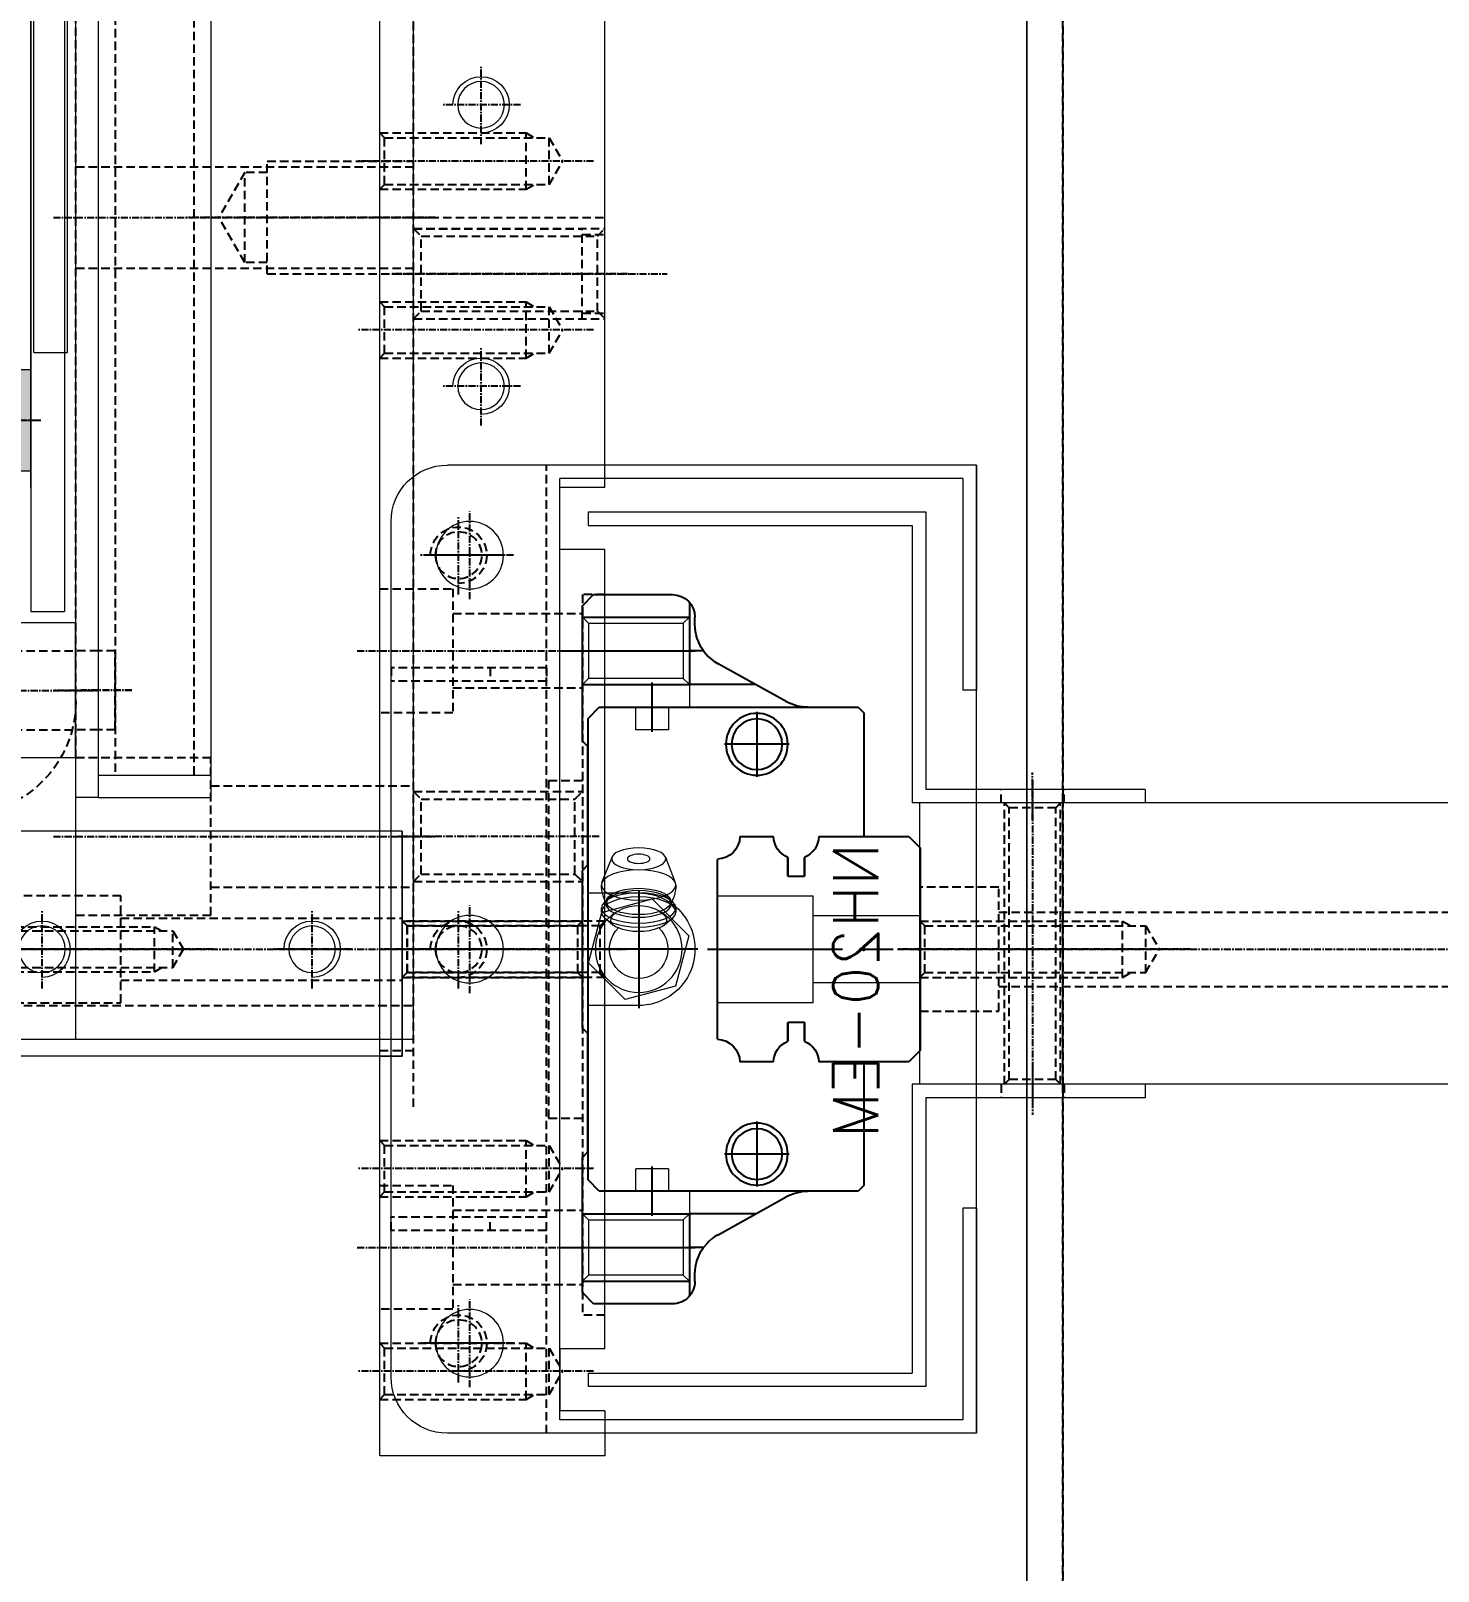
# Model space of a CAD drawing. Header units: millimetres. Extents: x -32759 to 129432, y 390 to 54305.
# Drawn here: x 21128.5 to 21253.5, y 25136.7 to 25273.5 of the extents above; entities that cross this region are included whole.
import ezdxf

# ---------------------------------------------------------------- set-up
doc = ezdxf.new("R2010")
doc.units = ezdxf.units.MM
for name, pattern in [('AM_ISO08W050', [18, 12, -1.5, 3, -1.5]), ('CENTER', [2, 1.25, -0.25, 0.25, -0.25]), ('HIDDEN', [0.375, 0.25, -0.125])]:
    doc.linetypes.add(name, pattern=pattern)
for name, color, linetype, lineweight in [('_BODY', 7, 'Continuous', 13), ('AM_4', 3, 'Continuous', 25), ('AM_5', 3, 'Continuous', 25), ('AM_7', 4, 'AM_ISO08W050', 25), ('AM_9', 253, 'Continuous', 0), ('ConnectionPoints', 7, 'Continuous', 50)]:
    doc.layers.add(name, color=color, linetype=linetype, lineweight=lineweight)
doc.layers.add('CL', color=1, linetype='CENTER')
doc.layers.add('HL', color=2, linetype='HIDDEN')
doc.styles.add('한글', font='romans.shx', dxfattribs={"height": 4, "bigfont": 'whgtxt.shx'})

# ---------------------------------------------------------------- blocks, each defined once
blk = doc.blocks.new('yiiyik')
at = {"ltscale": 0.5}
blk.add_line((202315.39, 28794.14), (205215.39, 28794.14), dxfattribs=at)
at = {"layer": 'HL', "ltscale": 3}
blk.add_line((202315.39, 28797.34), (205215.39, 28797.34), dxfattribs=at)
blk = doc.blocks.new('78544')
at = {"color": 0}
blk.add_blockref('yiiyik', (-12321.08, -5825.08), dxfattribs=at)
blk = doc.blocks.new('5WW')
at = {"ltscale": 0.5}
blk.add_line((192913.82, 18977.97), (194368.82, 18977.97), dxfattribs=at)
at = {"layer": 'HL', "ltscale": 3}
blk.add_line((192913.82, 18981.17), (194368.82, 18981.17), dxfattribs=at)
blk = doc.blocks.new('574534')
blk.add_blockref('5WW', (615, 1151.49))
blk = doc.blocks.new('T7IRTY')
at = {"layer": 'AM_4'}
for p, q in [((294078.03, 23800.7), (294077.03, 23799.71)), ((294090.04, 23800.7), (294078.03, 23800.7)), ((294088.03, 23800.2), (294087.03, 23799.2)), ((294129.03, 23800.2), (294088.03, 23800.2)), ((294090.53, 23800.21), (294090.04, 23800.7)), ((294101.03, 23800.21), (294090.53, 23800.21)), ((294101.53, 23800.7), (294101.03, 23800.21)), ((294115.54, 23800.7), (294101.53, 23800.7)), ((294116.03, 23800.21), (294115.54, 23800.7)), ((294126.53, 23800.21), (294116.03, 23800.21)), ((294127.03, 23800.7), (294126.53, 23800.21)), ((294139.04, 23800.7), (294127.03, 23800.7)), ((294130.03, 23799.2), (294129.03, 23800.2)), ((294140.03, 23799.71), (294139.04, 23800.7)), ((294077.03, 23799.71), (294077.03, 23792.7)), ((294087.03, 23799.2), (294087.03, 23776.2)), ((294130.03, 23776.2), (294130.03, 23799.2)), ((294140.03, 23792.7), (294140.03, 23799.71)), ((294077.71, 23791.2), (294085.03, 23791.2)), ((294079.68, 23790.7), (294079.03, 23790.7)), ((294082.03, 23789.94), (294082.03, 23791.2)), ((294085.03, 23785.31), (294085.03, 23791.2)), ((294132.03, 23785.31), (294132.03, 23791.2)), ((294132.03, 23791.2), (294139.36, 23791.2)), ((294135.03, 23789.94), (294135.03, 23791.2)), ((294138.03, 23790.7), (294137.39, 23790.7)), ((294086.53, 23782.61), (294083.18, 23788.65)), ((294116.52, 23788.7), (294100.55, 23788.7)), ((294133.89, 23788.65), (294130.54, 23782.61)), ((294098.53, 23786.7), (294098.53, 23783.72)), ((294118.53, 23783.72), (294118.53, 23786.7)), ((294100.38, 23782.46), (294102.03, 23782.46)), ((294102.03, 23782.45), (294100.38, 23782.45)), ((294102.03, 23782.46), (294102.03, 23780.96)), ((294115.03, 23782.46), (294116.69, 23782.46)), ((294115.03, 23780.96), (294115.03, 23782.46)), ((294116.69, 23782.45), (294115.03, 23782.45)), ((294098.53, 23779.7), (294098.53, 23771.7)), ((294102.03, 23780.96), (294100.38, 23780.96)), ((294116.69, 23780.96), (294115.03, 23780.96)), ((294118.53, 23771.7), (294118.53, 23779.7)), ((294087.03, 23776.2), (294087.53, 23775.7)), ((294087.53, 23775.7), (294098.53, 23775.7)), ((294118.53, 23775.7), (294129.53, 23775.7)), ((294129.53, 23775.7), (294130.03, 23776.2)), ((294098.53, 23771.7), (294099.53, 23770.7)), ((294117.53, 23770.7), (294118.53, 23771.7)), ((294099.53, 23770.7), (294117.53, 23770.7))]:
    blk.add_line(p, q, dxfattribs=at)
for points in [[(294082.03, 23789.94), (294082.29, 23789.74), (294082.52, 23789.52), (294082.75, 23789.28), (294082.95, 23789.02), (294083.18, 23788.65)], [(294133.89, 23788.65), (294134.06, 23788.92), (294134.24, 23789.18), (294134.46, 23789.43), (294134.7, 23789.66), (294135.03, 23789.94)]]:
    blk.add_lwpolyline(points, dxfattribs=at)
for centre, radius in [((294090.33, 23785.2), 2.75), ((294126.73, 23785.2), 2.75), ((294090.33, 23785.2), 2.25), ((294126.73, 23785.2), 2.25)]:
    blk.add_circle(centre, radius, dxfattribs=at)
for centre, radius, start, end in [((294079.03, 23792.7), 2, 180, 270), ((294138.03, 23792.7), 2, 270, 0), ((294079.68, 23786.7), 4, 53.9938, 90), ((294137.39, 23786.7), 4, 90, 126.0063), ((294098.46, 23788.78), 2.08, 271.9595, 357.9866), ((294118.61, 23788.78), 2.08, 182.0134, 268.0405), ((294083.03, 23780.67), 4, 0, 29.0571), ((294098.46, 23781.64), 2.08, 23.1458, 88.0405), ((294098.46, 23781.64), 2.08, 23.1458, 88.0405), ((294118.61, 23781.64), 2.08, 91.9595, 156.8542), ((294118.61, 23781.64), 2.08, 91.9595, 156.8534), ((294134.03, 23780.67), 4, 150.9429, 180), ((294098.46, 23781.78), 2.08, 271.9595, 336.8542), ((294118.61, 23781.78), 2.08, 203.1458, 268.0405)]:
    blk.add_arc(centre, radius, start, end, dxfattribs=at)
at = {"layer": 'AM_5'}
for p, q in [((294079.03, 23800.7), (294079.03, 23791.2)), ((294085.03, 23800.7), (294085.03, 23791.2)), ((294132.03, 23800.7), (294132.03, 23791.2)), ((294138.03, 23800.7), (294138.03, 23791.2))]:
    blk.add_line(p, q, dxfattribs=at)
at = {"layer": 'AM_7'}
for p, q in [((294082.03, 23802.23), (294082.03, 23790.68)), ((294135.03, 23802.23), (294135.03, 23790.68)), ((294108.53, 23790.45), (294108.53, 23800.95)), ((294103.28, 23795.7), (294113.78, 23795.7)), ((294089.23, 23794.5), (294084.83, 23794.5)), ((294132.23, 23794.5), (294127.83, 23794.5)), ((294108.53, 23789.6), (294108.53, 23769.8)), ((294090.33, 23782.32), (294090.33, 23788.09)), ((294126.73, 23782.32), (294126.73, 23788.09)), ((294087.45, 23785.2), (294093.22, 23785.2)), ((294123.85, 23785.2), (294129.62, 23785.2))]:
    blk.add_line(p, q, dxfattribs=at)
at = {"layer": 'AM_9'}
for p, q in [((294079.03, 23800.7), (294079.58, 23800.16)), ((294079.58, 23800.16), (294079.58, 23791.75)), ((294079.58, 23800.16), (294084.49, 23800.16)), ((294084.49, 23800.16), (294085.03, 23800.7)), ((294084.49, 23791.75), (294084.49, 23800.16)), ((294103.53, 23800.2), (294103.53, 23795.7)), ((294109.73, 23800.17), (294105.27, 23798.97)), ((294113, 23796.9), (294109.73, 23800.17)), ((294113.53, 23795.7), (294113.53, 23800.2)), ((294132.03, 23800.7), (294132.58, 23800.16)), ((294132.58, 23800.16), (294132.58, 23791.75)), ((294132.58, 23800.16), (294137.49, 23800.16)), ((294137.49, 23800.16), (294138.03, 23800.7)), ((294137.49, 23791.75), (294137.49, 23800.16)), ((294102.6, 23798.96), (294100.34, 23798.07)), ((294105.27, 23798.97), (294104.07, 23794.51)), ((294105.23, 23799), (294104.87, 23799)), ((294104.27, 23798.66), (294103.99, 23798.31)), ((294104, 23798.33), (294104.02, 23798.35)), ((294106.41, 23797.96), (294105.83, 23798.66)), ((294111.8, 23792.44), (294113, 23796.9)), ((294089.03, 23795.95), (294087.03, 23795.95)), ((294089.03, 23793.05), (294089.03, 23795.95)), ((294128.03, 23793.05), (294128.03, 23795.95)), ((294130.03, 23795.95), (294128.03, 23795.95)), ((294100.34, 23793.33), (294102.6, 23792.45)), ((294104.07, 23794.51), (294107.34, 23791.24)), ((294105.83, 23792.75), (294106.41, 23793.45)), ((294087.03, 23793.05), (294089.03, 23793.05)), ((294103.99, 23793.1), (294104.27, 23792.75)), ((294104.87, 23792.4), (294105.23, 23792.4)), ((294107.34, 23791.24), (294111.8, 23792.44)), ((294128.03, 23793.05), (294130.03, 23793.05)), ((294079.58, 23791.75), (294079.03, 23791.2)), ((294079.58, 23791.75), (294084.49, 23791.75)), ((294085.03, 23791.2), (294084.49, 23791.75)), ((294085.03, 23791.2), (294087.03, 23791.2)), ((294130.03, 23791.2), (294132.03, 23791.2)), ((294132.58, 23791.75), (294132.03, 23791.2)), ((294132.58, 23791.75), (294137.49, 23791.75)), ((294138.03, 23791.2), (294137.49, 23791.75)), ((294103.78, 23788.7), (294103.78, 23780.2)), ((294113.28, 23780.2), (294113.28, 23788.7)), ((294098.53, 23783.72), (294098.53, 23783.72)), ((294118.53, 23783.72), (294118.53, 23783.72)), ((294100.38, 23780.95), (294102.03, 23780.95)), ((294102.03, 23780.95), (294102.03, 23780.96)), ((294113.28, 23780.2), (294103.78, 23780.2)), ((294105.53, 23780.2), (294105.53, 23770.7)), ((294111.53, 23770.7), (294111.53, 23780.2)), ((294115.03, 23780.96), (294115.03, 23780.95)), ((294115.03, 23780.95), (294116.69, 23780.95))]:
    blk.add_line(p, q, dxfattribs=at)
for points in [[(294104.18, 23798.49), (294104.23, 23798.52), (294104.3, 23798.54), (294104.37, 23798.56), (294104.45, 23798.55), (294104.52, 23798.52), (294104.58, 23798.49)], [(294105.25, 23797.7), (294105.25, 23797.69), (294105.14, 23797.52)], [(294106.4, 23797.96), (294106.38, 23797.99), (294106.21, 23798.12), (294106.01, 23798.18), (294105.8, 23798.15), (294105.58, 23798.04), (294105.47, 23797.95), (294105.36, 23797.83), (294105.25, 23797.7)], [(294106.64, 23797.48), (294106.53, 23797.77), (294106.4, 23797.96)], [(294106.64, 23793.92), (294106.78, 23794.33), (294106.89, 23794.78), (294106.95, 23795.25), (294106.97, 23795.75), (294106.95, 23796.22), (294106.87, 23796.7), (294106.77, 23797.1), (294106.64, 23797.48)], [(294105.14, 23793.89), (294105.29, 23793.66), (294105.45, 23793.48), (294105.65, 23793.33), (294105.84, 23793.24), (294106.04, 23793.23), (294106.22, 23793.29), (294106.39, 23793.43), (294106.4, 23793.45)], [(294106.4, 23793.45), (294106.53, 23793.65), (294106.64, 23793.92)], [(294104.09, 23792.98), (294104.09, 23792.99), (294104.01, 23793.07), (294104, 23793.08)], [(294104.58, 23792.91), (294104.53, 23792.89), (294104.46, 23792.86), (294104.39, 23792.85), (294104.31, 23792.86), (294104.24, 23792.89), (294104.22, 23792.9)]]:
    blk.add_lwpolyline(points, dxfattribs=at)
blk.add_circle((294108.53, 23795.7), 3.85, dxfattribs=at)
for centre, radius, start, end in [((294102.82, 23795.7), 3.3, 57.5686, 90), ((294108.53, 23795.7), 2.6, 223.2105, 136.7895), ((294108.53, 23795.7), 5, 180, 0), ((294102.82, 23795.7), 3.3, 270, 302.4314), ((294098.46, 23788.77), 2.08, 271.9595, 358.108), ((294118.61, 23788.77), 2.08, 181.892, 268.0405), ((294098.46, 23781.77), 2.08, 271.9595, 336.8542), ((294118.61, 23781.77), 2.08, 203.1458, 268.0405)]:
    blk.add_arc(centre, radius, start, end, dxfattribs=at)
for centre, major_axis in [((294102.82, 23795.7), (0, -3.3)), ((294104.87, 23795.7), (0, -3.3)), ((294105.23, 23795.7), (0, -3.3)), ((294100.5, 23795.7), (0, -2.4)), ((294104.51, 23795.7), (0, -2.91)), ((294100.5, 23795.7), (0, 1))]:
    blk.add_ellipse(centre, major_axis=major_axis, ratio=0.406737, dxfattribs=at)
blk.add_ellipse((294104.29, 23795.7), major_axis=(0, -2.88), ratio=0.406737, start_param=6.513207, end_param=12.682655, dxfattribs=at)
at = {"layer": 'ConnectionPoints'}
for p in [(294108.53, 23775.7, -20), (294108.53, 23775.7, -20), (294108.53, 23775.7, -20), (294108.53, 23770.7)]:
    blk.add_point(p, dxfattribs=at)
at = {"ltscale": 0.5, "style": '한글'}
blk.add_text('NH20-EM', height=4, dxfattribs=at).set_placement((294099.1, 23774.41))
blk = doc.blocks.new('uyer')
at = {"layer": 'CL', "ltscale": 0.5}
blk.add_line((289760.37, 32188.48), (289734.37, 32188.48), dxfattribs=at)
at = {"layer": 'HL', "ltscale": 3}
for p, q in [((289736.37, 32190.98), (289736.8, 32190.55)), ((289736.37, 32190.98), (289754.37, 32190.98)), ((289736.8, 32190.55), (289736.8, 32186.41)), ((289736.8, 32190.55), (289756.43, 32190.55)), ((289754.37, 32190.98), (289754.37, 32185.98)), ((289754.37, 32190.98), (289755.12, 32190.55)), ((289756.43, 32190.55), (289756.43, 32186.41)), ((289756.43, 32190.55), (289757.63, 32188.48)), ((289756.43, 32186.41), (289757.63, 32188.48)), ((289736.37, 32185.98), (289736.8, 32186.41)), ((289736.37, 32185.98), (289754.37, 32185.98)), ((289736.8, 32186.41), (289756.43, 32186.41)), ((289754.37, 32185.98), (289755.12, 32186.41))]:
    blk.add_line(p, q, dxfattribs=at)
blk = doc.blocks.new('ytuhf')
at = {"layer": 'CL', "ltscale": 0.5}
blk.add_line((295981.33, 33694.89), (295952.33, 33694.89), dxfattribs=at)
at = {"layer": 'HL', "ltscale": 3}
for p, q in [((295954.33, 33697.39), (295954.76, 33696.96)), ((295954.33, 33697.39), (295979.33, 33697.39)), ((295954.76, 33696.96), (295954.76, 33692.82)), ((295954.76, 33696.96), (295978.9, 33696.96)), ((295978.9, 33696.96), (295979.33, 33697.39)), ((295978.9, 33696.96), (295978.9, 33692.82)), ((295954.33, 33692.39), (295954.76, 33692.82)), ((295954.33, 33692.39), (295979.33, 33692.39)), ((295954.76, 33692.82), (295978.9, 33692.82)), ((295978.9, 33692.82), (295979.33, 33692.39))]:
    blk.add_line(p, q, dxfattribs=at)
blk = doc.blocks.new('YTUWEW')
at = {"layer": 'CL', "ltscale": 0.5}
blk.add_line((296671.57, 33543.23), (296727.57, 33543.23), dxfattribs=at)
at = {"layer": 'HL', "ltscale": 3}
for p, q in [((296673.57, 33548.73), (296680.57, 33548.73)), ((296680.57, 33548.73), (296680.57, 33537.73)), ((296680.57, 33546.53), (296725.57, 33546.53)), ((296680.57, 33539.93), (296725.57, 33539.93)), ((296680.57, 33537.73), (296673.57, 33537.73))]:
    blk.add_line(p, q, dxfattribs=at)
blk = doc.blocks.new('Y8IE5RT')
at = {"ltscale": 0.5}
for p, q in [((296393.08, 33588.37), (296418.08, 33588.37)), ((296393.08, 33588.37), (296393.08, 33536.37)), ((296418.08, 33588.37), (296418.08, 33536.37)), ((296393.08, 33536.37), (296418.08, 33536.37))]:
    blk.add_line(p, q, dxfattribs=at)
at = {"rotation": 90}
for name, p in [('YTUWEW', (329948.31, -263137.2)), ('uyer', (328593.56, -256200))]:
    blk.add_blockref(name, p, dxfattribs=at)
blk.add_blockref('ytuhf', (438.75, -148.52))
blk = doc.blocks.new('tueryryt')
at = {"layer": 'CL', "ltscale": 0.5}
blk.add_line((288979.02, 33783.6), (288953.82, 33783.6), dxfattribs=at)
at = {"layer": 'HL', "ltscale": 3}
for p, q in [((288955.82, 33785.6), (288956.2, 33785.22)), ((288955.82, 33785.6), (288973.82, 33785.6)), ((288956.2, 33785.22), (288956.2, 33781.97)), ((288956.2, 33785.22), (288975.44, 33785.22)), ((288973.82, 33785.6), (288973.82, 33781.6)), ((288973.82, 33785.6), (288974.48, 33785.22)), ((288975.44, 33785.22), (288975.44, 33781.97)), ((288975.44, 33785.22), (288976.38, 33783.6)), ((288975.44, 33781.97), (288976.38, 33783.6)), ((288955.82, 33781.6), (288956.2, 33781.97)), ((288955.82, 33781.6), (288973.82, 33781.6)), ((288956.2, 33781.97), (288975.44, 33781.97)), ((288973.82, 33781.6), (288974.48, 33781.97))]:
    blk.add_line(p, q, dxfattribs=at)
blk = doc.blocks.new('tyuy')
at = {"layer": 'CL', "ltscale": 0.5}
blk.add_line((289793.94, 32388.98), (289793.94, 32432.98), dxfattribs=at)
at = {"layer": 'HL', "ltscale": 3}
for p, q in [((289791.19, 32405.98), (289791.19, 32430.98)), ((289796.69, 32405.98), (289796.69, 32430.98)), ((289789.19, 32390.98), (289789.19, 32405.98)), ((289789.19, 32405.98), (289798.69, 32405.98)), ((289798.69, 32405.98), (289798.69, 32390.98))]:
    blk.add_line(p, q, dxfattribs=at)
blk = doc.blocks.new('ytrg')
at = {"ltscale": 0.5}
blk.add_circle((286104.04, 34820.84), 2.07, dxfattribs=at)
at = {"color": 1, "ltscale": 0.5}
blk.add_arc((286104.04, 34820.84), 2.5, 270, 180, dxfattribs=at)
at = {"layer": 'CL', "ltscale": 0.5}
for p, q in [((286104.04, 34824.34), (286104.04, 34817.34)), ((286100.54, 34820.84), (286107.54, 34820.84))]:
    blk.add_line(p, q, dxfattribs=at)
blk = doc.blocks.new('87ryth')
at = {"ltscale": 0.5}
for p, q in [((285509.4, 33467.92), (285489.4, 33467.92)), ((285489.4, 33467.92), (285489.4, 33427.92)), ((285509.4, 33467.92), (285509.4, 33427.92)), ((285509.4, 33427.92), (285489.4, 33427.92))]:
    blk.add_line(p, q, dxfattribs=at)
for name, p in [('tyuy', (-4295.04, 1036.94)), ('ytrg', (-605.14, -1360.92)), ('ytrg', (-605.14, -1384.92))]:
    blk.add_blockref(name, p)
at = {"rotation": 90}
blk.add_blockref('tueryryt', (319282.49, -255527.9), dxfattribs=at)
blk = doc.blocks.new('trrfyj')
at = {"layer": 'CL', "ltscale": 0.5}
blk.add_line((295861.45, 33668.1), (295865.65, 33668.1), dxfattribs=at)
at = {"layer": 'HL', "ltscale": 3}
for p, q in [((295862.95, 33670.9), (295864.15, 33670.9)), ((295862.95, 33665.3), (295864.15, 33665.3))]:
    blk.add_line(p, q, dxfattribs=at)
blk = doc.blocks.new('9u8hi')
at = {"color": 6, "ltscale": 0.5}
for p, q in [((306751.09, 33585.09), (306752.29, 33585.09)), ((306751.09, 33585.09), (306751.09, 33565.59)), ((306752.29, 33585.09), (306752.29, 33564.39)), ((306726.44, 33535.59), (306726.44, 33565.59)), ((306726.44, 33565.59), (306751.09, 33565.59)), ((306727.64, 33535.59), (306727.64, 33564.39)), ((306727.64, 33564.39), (306752.29, 33564.39)), ((306726.44, 33535.59), (306727.64, 33535.59))]:
    blk.add_line(p, q, dxfattribs=at)
at = {"xscale": -1}
blk.add_blockref('trrfyj', (602615.24, -93.01), dxfattribs=at)
blk = doc.blocks.new('hui')
at = {"color": 6, "ltscale": 0.5}
for p, q in [((306974.36, 33585.09), (306975.56, 33585.09)), ((306974.36, 33585.09), (306974.36, 33564.39)), ((306975.56, 33585.09), (306975.56, 33565.59)), ((306975.56, 33565.59), (307001.21, 33565.59)), ((307001.21, 33565.59), (307001.21, 33535.59)), ((306974.36, 33564.39), (307000.01, 33564.39)), ((307000.01, 33535.59), (307000.01, 33564.39)), ((307000.01, 33535.59), (307001.21, 33535.59))]:
    blk.add_line(p, q, dxfattribs=at)
blk.add_blockref('trrfyj', (11111.41, -93.01))
blk = doc.blocks.new('r6rty')
at = {"color": 6, "ltscale": 0.5}
blk.add_circle((305290.79, 33506.19), 3, dxfattribs=at)
at = {"layer": 'CL', "ltscale": 0.5}
for p, q in [((305290.79, 33510.09), (305290.79, 33502.3)), ((305286.89, 33506.19), (305294.68, 33506.19))]:
    blk.add_line(p, q, dxfattribs=at)
blk = doc.blocks.new('tyuru')
at = {"color": 6, "ltscale": 0.5}
for p, q in [((305313.85, 33570.59), (305313.85, 33523.59)), ((305333.85, 33570.59), (305313.85, 33570.59)), ((305313.85, 33570.59), (305399.85, 33570.59)), ((305333.85, 33570.59), (305333.85, 33569.39)), ((305379.85, 33570.59), (305379.85, 33569.39)), ((305399.85, 33570.59), (305379.85, 33570.59)), ((305399.85, 33570.59), (305399.85, 33523.59)), ((305315.05, 33569.39), (305315.05, 33533.59)), ((305333.85, 33569.39), (305315.05, 33569.39)), ((305398.65, 33569.39), (305379.85, 33569.39)), ((305398.65, 33569.39), (305398.65, 33533.59)), ((305315.05, 33533.59), (305398.65, 33533.59)), ((305318.85, 33518.59), (305394.85, 33518.59))]:
    blk.add_line(p, q, dxfattribs=at)
for centre, start, end in [((305318.85, 33523.59), 180, 270), ((305394.85, 33523.59), 270, 0)]:
    blk.add_arc(centre, 5, start, end, dxfattribs=at)
at = {"layer": 'HL', "ltscale": 3}
blk.add_line((305313.85, 33532.39), (305399.85, 33532.39), dxfattribs=at)
at = {"color": 6}
for p in [(31.06, 19.39), (66.06, 19.39), (101.06, 19.39)]:
    blk.add_blockref('r6rty', p, dxfattribs=at)
blk = doc.blocks.new('r6ry')
at = {"layer": 'HL', "ltscale": 3}
for p, q in [((305543.07, 33457.49), (305544.27, 33457.49)), ((305543.07, 33457.49), (305543.07, 33443.69)), ((305544.27, 33457.49), (305544.27, 33443.69)), ((305543.07, 33452.49), (305544.27, 33452.49)), ((305543.07, 33443.69), (305544.27, 33443.69))]:
    blk.add_line(p, q, dxfattribs=at)
blk = doc.blocks.new('rtsr')
at = {"color": 6}
for name, p in [('tyuru', (0, 401.86)), ('r6ry', (-211.22, 476.76))]:
    blk.add_blockref(name, p, dxfattribs=at)
at = {"color": 6, "xscale": -1}
blk.add_blockref('r6ry', (610924.92, 476.76), dxfattribs=at)
blk = doc.blocks.new('ryr')
at = {"layer": 'CL', "ltscale": 0.5}
blk.add_line((305289.43, 32616.68), (305313.89, 32616.68), dxfattribs=at)
at = {"layer": 'HL', "ltscale": 3}
for p, q in [((305291.34, 32620.68), (305306.34, 32620.68)), ((305306.34, 32620.68), (305306.34, 32612.68)), ((305306.34, 32620.18), (305308.34, 32620.18)), ((305291.34, 32612.68), (305306.34, 32612.68)), ((305306.34, 32613.18), (305308.34, 32613.18))]:
    blk.add_line(p, q, dxfattribs=at)
blk = doc.blocks.new('uoe4t')
at = {"layer": 'CL', "ltscale": 0.5}
blk.add_line((294885.29, 32336.56), (294864.29, 32336.56), dxfattribs=at)
at = {"layer": 'HL', "ltscale": 3}
for p, q in [((294866.29, 32339.06), (294866.73, 32338.63)), ((294866.29, 32339.06), (294879.29, 32339.06)), ((294879.29, 32339.06), (294879.29, 32334.06)), ((294879.29, 32339.06), (294880.04, 32338.63)), ((294866.73, 32338.63), (294866.73, 32334.5)), ((294866.73, 32338.63), (294881.36, 32338.63)), ((294881.36, 32338.63), (294881.36, 32334.5)), ((294881.36, 32338.63), (294882.55, 32336.56)), ((294881.36, 32334.5), (294882.55, 32336.56)), ((294866.29, 32334.06), (294866.73, 32334.5)), ((294866.29, 32334.06), (294879.29, 32334.06)), ((294866.73, 32334.5), (294881.36, 32334.5)), ((294879.29, 32334.06), (294880.04, 32334.5))]:
    blk.add_line(p, q, dxfattribs=at)
blk = doc.blocks.new('567565r')
at = {"layer": 'CL', "ltscale": 0.5}
for p, q in [((221524.27, 20005.89), (221524.27, 19998.89)), ((221520.77, 20002.39), (221527.77, 20002.39))]:
    blk.add_line(p, q, dxfattribs=at)
at = {"layer": 'HL', "ltscale": 3}
blk.add_circle((221524.27, 20002.39), 2.07, dxfattribs=at)
blk.add_arc((221524.27, 20002.39), 2.5, 270, 180, dxfattribs=at)
blk = doc.blocks.new('tyuweq')
at = {"ltscale": 0.5}
blk.add_circle((304059.02, 35217.71), 2.07, dxfattribs=at)
at = {"color": 1, "ltscale": 0.5}
blk.add_arc((304059.02, 35217.71), 2.5, 270, 180, dxfattribs=at)
at = {"layer": 'CL', "ltscale": 0.5}
for p, q in [((304059.02, 35221.21), (304059.02, 35214.21)), ((304055.52, 35217.71), (304062.52, 35217.71))]:
    blk.add_line(p, q, dxfattribs=at)
blk = doc.blocks.new('r5yrty')
at = {"layer": 'CL', "ltscale": 0.5}
blk.add_line((305148.86, 32015.19), (305126.86, 32015.19), dxfattribs=at)
at = {"layer": 'HL', "ltscale": 3}
for p, q in [((305128.86, 32017.69), (305129.29, 32017.26)), ((305128.86, 32017.69), (305146.86, 32017.69)), ((305129.29, 32017.26), (305129.29, 32013.12)), ((305129.29, 32017.26), (305146.43, 32017.26)), ((305146.43, 32017.26), (305146.86, 32017.69)), ((305146.43, 32017.26), (305146.43, 32013.12)), ((305128.86, 32012.69), (305129.29, 32013.12)), ((305128.86, 32012.69), (305146.86, 32012.69)), ((305129.29, 32013.12), (305146.43, 32013.12)), ((305146.43, 32013.12), (305146.86, 32012.69))]:
    blk.add_line(p, q, dxfattribs=at)
blk = doc.blocks.new('678ryr')
at = {"layer": 'CL', "ltscale": 0.5}
blk.add_line((221745.57, 19805.85), (221725.57, 19805.85), dxfattribs=at)
at = {"layer": 'HL', "ltscale": 3}
for p, q in [((221727.57, 19808.35), (221728, 19807.92)), ((221727.57, 19808.35), (221743.57, 19808.35)), ((221728, 19807.92), (221728, 19803.78)), ((221728, 19807.92), (221743.14, 19807.92)), ((221743.14, 19807.92), (221743.57, 19808.35)), ((221743.14, 19807.92), (221743.14, 19803.78)), ((221727.57, 19803.35), (221728, 19803.78)), ((221727.57, 19803.35), (221743.57, 19803.35)), ((221728, 19803.78), (221743.14, 19803.78)), ((221743.14, 19803.78), (221743.57, 19803.35))]:
    blk.add_line(p, q, dxfattribs=at)
blk = doc.blocks.new('y8iertee')
at = {"layer": 'CL', "ltscale": 0.5}
blk.add_line((221116.94, 20073.1), (221138.94, 20073.1), dxfattribs=at)
at = {"layer": 'HL', "ltscale": 3}
for p, q in [((221118.94, 20078.6), (221125.44, 20078.6)), ((221125.44, 20078.6), (221125.44, 20067.6)), ((221125.44, 20076.4), (221136.94, 20076.4)), ((221125.44, 20069.8), (221136.94, 20069.8)), ((221125.44, 20067.6), (221118.94, 20067.6))]:
    blk.add_line(p, q, dxfattribs=at)
blk = doc.blocks.new('YTRYEEYRT')
at = {"layer": 'CL', "ltscale": 0.5}
blk.add_line((295076.65, 32535.05), (295058.65, 32535.05), dxfattribs=at)
at = {"layer": 'HL', "ltscale": 3}
for p, q in [((295060.15, 32539.05), (295060.82, 32538.37)), ((295060.15, 32539.05), (295075.18, 32539.05)), ((295074.47, 32538.37), (295075.15, 32539.05)), ((295060.82, 32538.37), (295060.82, 32531.72)), ((295060.82, 32538.37), (295074.47, 32538.37)), ((295074.47, 32538.37), (295074.47, 32531.72)), ((295060.15, 32531.05), (295060.82, 32531.72)), ((295060.15, 32531.05), (295075.15, 32531.05)), ((295060.82, 32531.72), (295074.47, 32531.72)), ((295074.47, 32531.72), (295075.15, 32531.05))]:
    blk.add_line(p, q, dxfattribs=at)
blk = doc.blocks.new('54t43')
at = {"layer": 'CL', "ltscale": 0.5}
blk.add_line((295492.24, 32846.58), (295471.24, 32846.58), dxfattribs=at)
at = {"layer": 'HL', "ltscale": 3}
for p, q in [((295473.24, 32850.58), (295473.92, 32849.91)), ((295473.24, 32850.58), (295490.24, 32850.58)), ((295489.57, 32849.91), (295490.24, 32850.58)), ((295473.92, 32849.91), (295473.92, 32843.26)), ((295473.92, 32849.91), (295489.57, 32849.91)), ((295489.57, 32849.91), (295489.57, 32843.26)), ((295473.24, 32842.58), (295473.92, 32843.26)), ((295473.24, 32842.58), (295490.24, 32842.58)), ((295473.92, 32843.26), (295489.57, 32843.26)), ((295489.57, 32843.26), (295490.24, 32842.58))]:
    blk.add_line(p, q, dxfattribs=at)
blk = doc.blocks.new('78rytet')
at = {"ltscale": 0.5}
for p, q in [((228009.61, 17358.45), (228005.61, 17358.45)), ((228005.61, 17358.45), (228005.61, 17338.45)), ((228009.61, 17358.45), (228009.61, 17354.45)), ((228015.11, 17358.45), (228015.11, 17354.45)), ((228015.11, 17358.45), (228086.11, 17358.45)), ((228086.11, 17358.45), (228086.11, 17354.45)), ((228091.61, 17358.45), (228091.61, 17354.45)), ((228091.61, 17358.45), (228279.61, 17358.45)), ((228015.11, 17354.45), (228009.61, 17354.45)), ((228086.11, 17354.45), (228091.61, 17354.45)), ((228041.11, 17338.45), (228041.11, 17340.45)), ((228041.11, 17340.45), (228061.11, 17340.45)), ((228061.11, 17340.45), (228061.11, 17338.45)), ((228005.61, 17338.45), (228365.61, 17338.45))]:
    blk.add_line(p, q, dxfattribs=at)
at = {"layer": 'HL', "ltscale": 3}
for p, q in [((228018.11, 17358.45), (228018.11, 17356.45)), ((228082.11, 17358.45), (228082.11, 17356.45)), ((228115.61, 17338.45), (228115.61, 17358.45)), ((228082.11, 17356.45), (228018.11, 17356.45)), ((228035.61, 17353.45), (228035.61, 17356.45)), ((228065.61, 17353.45), (228065.61, 17356.45)), ((228065.61, 17353.45), (228035.61, 17353.45)), ((228036.61, 17341.45), (228334.61, 17341.45)), ((228041.61, 17338.45), (228041.61, 17341.45))]:
    blk.add_line(p, q, dxfattribs=at)
at = {"rotation": 90}
for name, p in [('ryr', (260727.29, -287949.9)), ('54t43', (260957.2, -278131.79)), ('YTRYEEYRT', (260595.66, -277718.7)), ('uoe4t', (260349.68, -277527.85)), ('uoe4t', (260367.68, -277527.85)), ('uoe4t', (260442.18, -277527.85)), ('uoe4t', (260457.18, -277527.85))]:
    blk.add_blockref(name, p, dxfattribs=at)
at = {"xscale": -1}
for name, p, rotation in [('r5yrty', (260065.8, 322487.31), 90), ('y8iertee', (207951.02, -203780.49), 270), ('678ryr', (208244.76, -204387.12), 270), ('y8iertee', (208004.02, -203780.49), 270)]:
    blk.add_blockref(name, p, dxfattribs=dict(at, rotation=rotation))
for name, p in [('tyuweq', (-75958.4, -17870.26)), ('tyuweq', (-75933.4, -17870.26)), ('567565r', (6491.34, -2656.94)), ('567565r', (6526.34, -2656.94)), ('567565r', (6561.34, -2656.94))]:
    blk.add_blockref(name, p)
blk = doc.blocks.new('ersr')
at = {"layer": 'CL', "ltscale": 0.5}
blk.add_line((285840.18, 32818.8), (285874.18, 32818.8), dxfattribs=at)
at = {"layer": 'HL', "ltscale": 3}
for p, q in [((285842.18, 32825.8), (285854.18, 32825.8)), ((285854.18, 32825.8), (285854.18, 32811.8)), ((285854.18, 32823.3), (285872.18, 32823.3)), ((285854.18, 32814.3), (285872.18, 32814.3)), ((285854.18, 32811.8), (285842.18, 32811.8))]:
    blk.add_line(p, q, dxfattribs=at)
blk = doc.blocks.new('rfyru')
at = {"layer": 'CL', "ltscale": 0.5}
blk.add_line((285835.06, 32663.58), (285869.06, 32663.58), dxfattribs=at)
at = {"layer": 'HL', "ltscale": 3}
for p, q in [((285837.06, 32668.08), (285867.06, 32668.08)), ((285837.06, 32659.08), (285867.06, 32659.08))]:
    blk.add_line(p, q, dxfattribs=at)
blk = doc.blocks.new('79o6rtu')
at = {"layer": 'CL', "ltscale": 0.5}
blk.add_line((218458.55, 20547.21), (218436.51, 20547.21), dxfattribs=at)
at = {"layer": 'HL', "ltscale": 3}
for p, q in [((218443.64, 20552.21), (218443.64, 20542.21)), ((218443.64, 20552.21), (218456.64, 20552.21)), ((218441.64, 20551.21), (218439.33, 20547.21)), ((218443.64, 20551.21), (218441.64, 20551.21)), ((218441.64, 20551.21), (218441.64, 20543.21)), ((218441.64, 20543.21), (218439.33, 20547.21)), ((218443.64, 20543.21), (218441.64, 20543.21)), ((218443.64, 20542.21), (218456.64, 20542.21))]:
    blk.add_line(p, q, dxfattribs=at)
blk = doc.blocks.new('tuyet4y')
at = {"ltscale": 0.5}
for p, q in [((225023.46, 16518.54), (225023.46, 16703.54)), ((225023.46, 16703.54), (225309.46, 16703.54)), ((225023.46, 16673.54), (225309.46, 16673.54))]:
    blk.add_line(p, q, dxfattribs=at)
at = {"layer": 'HL', "ltscale": 3}
for p, q in [((225026.46, 16521.54), (225026.46, 16703.54)), ((225048.46, 16673.54), (225146.46, 16673.54))]:
    blk.add_line(p, q, dxfattribs=at)
blk.add_arc((225053.46, 16663.54), 10, 90, 180, dxfattribs=at)
at = {"rotation": 90}
for name, p in [('ersr', (257860.27, -269168.63)), ('79o6rtu', (245643.67, -201753.09)), ('rfyru', (257760.04, -269163.51))]:
    blk.add_blockref(name, p, dxfattribs=at)
blk = doc.blocks.new('ryefwew')
for name, p in [('Y8IE5RT', (-75871.49, 11085.87)), ('78rytet', (-7517.02, 27235.8)), ('tuyet4y', (-4497.87, 27873.7)), ('87ryth', (-64965.31, 11108.32))]:
    blk.add_blockref(name, p)
at = {"xscale": -1}
for name, p in [('hui', (527495.95, 11057.16)), ('9u8hi', (527298.88, 11057.16))]:
    blk.add_blockref(name, p, dxfattribs=at)
at = {"color": 6}
blk.add_blockref('rtsr', (-84823.26, 10654.8), dxfattribs=at)
at = {"rotation": 180}
blk.add_blockref('T7IRTY', (514642.12, 68392.95), dxfattribs=at)
blk = doc.blocks.new('T7R')
at = {"color": 2, "ltscale": 0.5}
for p, q in [((285440.54, 5411.42), (285440.54, 5414.42)), ((285440.54, 5414.42), (285604.54, 5414.42)), ((285440.54, 5411.42), (285604.54, 5411.42))]:
    blk.add_line(p, q, dxfattribs=at)
blk = doc.blocks.new('r6drte')
at = {"layer": 'CL', "ltscale": 0.5}
for p, q in [((287126.01, 5049.62), (287126.01, 5043.62)), ((287123.01, 5048.62), (287123.01, 5044.62)), ((287129.01, 5048.62), (287129.01, 5044.62))]:
    blk.add_line(p, q, dxfattribs=at)
at = {"layer": 'HL', "ltscale": 3}
for p, q in [((287118.01, 5047.62), (287118.01, 5045.62)), ((287134.01, 5047.62), (287134.01, 5045.62))]:
    blk.add_line(p, q, dxfattribs=at)
blk = doc.blocks.new('567u565')
at = {"layer": 'CL', "ltscale": 0.5}
blk.add_line((285950.44, 3537.9), (285944.44, 3537.9), dxfattribs=at)
at = {"layer": 'HL', "ltscale": 3}
for p, q in [((285948.44, 3541.4), (285946.44, 3541.4)), ((285948.44, 3534.4), (285946.44, 3534.4))]:
    blk.add_line(p, q, dxfattribs=at)
blk = doc.blocks.new('684TWT')
at = {"color": 6, "ltscale": 0.5}
for p, q in [((237238.48, 20780.03), (237238.48, 20661.03)), ((237238.48, 20780.03), (237522.48, 20780.03)), ((237338.48, 20778.03), (237338.48, 20780.03)), ((237438.48, 20778.03), (237438.48, 20780.03)), ((237522.48, 20780.03), (237522.48, 20730.03)), ((237240.48, 20778.03), (237240.48, 20661.03)), ((237240.48, 20778.03), (237520.48, 20778.03)), ((237520.48, 20778.03), (237520.48, 20730.03)), ((237522.48, 20778.03), (237522.48, 20730.53)), ((237520.48, 20730.03), (237522.48, 20730.03)), ((237238.48, 20661.03), (237240.48, 20661.03))]:
    blk.add_line(p, q, dxfattribs=at)
at = {"color": 6, "extrusion": (0, 0, -1), "zscale": -1, "rotation": 90}
blk.add_blockref('r6drte', (-232474.86, -266375.48), dxfattribs=at)
at = {"color": 6}
blk.add_blockref('567u565', (-48707.96, 17132.63), dxfattribs=at)
blk = doc.blocks.new('r6rytr')
at = {"color": 6, "ltscale": 0.5}
for p, q in [((286390.45, 4501.35), (286390.45, 4499.35)), ((286390.45, 4501.35), (286400.45, 4501.35)), ((286400.45, 4501.35), (286400.45, 4499.35)), ((286390.45, 4499.35), (286400.45, 4499.35))]:
    blk.add_line(p, q, dxfattribs=at)
blk = doc.blocks.new('uytityrr')
at = {"color": 6, "ltscale": 0.5}
for p, q in [((286187.45, 4371.09), (286197.45, 4371.09)), ((286187.45, 4371.09), (286187.45, 4361.09)), ((286197.45, 4371.09), (286197.45, 4361.09)), ((286187.45, 4361.09), (286197.45, 4361.09))]:
    blk.add_line(p, q, dxfattribs=at)
at = {"layer": 'HL', "ltscale": 3}
for p, q in [((286188.95, 4369.59), (286195.95, 4369.59)), ((286188.95, 4369.59), (286188.95, 4362.59)), ((286195.95, 4369.59), (286195.95, 4362.59)), ((286188.95, 4362.59), (286195.95, 4362.59))]:
    blk.add_line(p, q, dxfattribs=at)
blk = doc.blocks.new('yuiry5')
at = {"layer": 'CL', "ltscale": 0.5}
blk.add_line((285966.22, 4319.37), (285961.72, 4319.37), dxfattribs=at)
at = {"layer": 'HL', "ltscale": 3}
for p, q in [((285964.72, 4322.87), (285963.22, 4322.87)), ((285964.72, 4322.87), (285964.72, 4315.87)), ((285964.72, 4315.87), (285963.22, 4315.87))]:
    blk.add_line(p, q, dxfattribs=at)
blk = doc.blocks.new('879W3RR')
at = {"color": 6, "ltscale": 0.5}
for p, q in [((238607.62, 20727.36), (238607.62, 20987.11)), ((238617.62, 20717.36), (238617.62, 20987.11)), ((238607.62, 20727.36), (238502.59, 20727.36)), ((238617.62, 20717.36), (238607.62, 20727.36)), ((238617.62, 20717.36), (238502.59, 20717.36))]:
    blk.add_line(p, q, dxfattribs=at)
at = {"layer": 'HL', "ltscale": 3}
for p, q in [((238609.12, 20725.86), (238609.12, 20985.61)), ((238616.12, 20718.86), (238616.12, 20985.61)), ((238609.12, 20725.86), (238502.59, 20725.86)), ((238616.12, 20718.86), (238502.59, 20718.86))]:
    blk.add_line(p, q, dxfattribs=at)
at = {"color": 6, "xscale": -1, "rotation": 270}
for name, p in [('uytityrr', (234246.53, -265210.09)), ('r6rytr', (234001.24, -265673.09))]:
    blk.add_blockref(name, p, dxfattribs=at)
at = {"color": 6, "rotation": 90}
blk.add_blockref('yuiry5', (242829.49, -265245.86), dxfattribs=at)
blk = doc.blocks.new('8IETW')
at = {"color": 6, "ltscale": 0.5}
for p, q in [((238794.1, 20727.36), (238794.1, 20928.9)), ((238804.1, 20717.36), (238804.1, 20928.9)), ((238794.1, 20816.4), (238804.1, 20816.4)), ((238794.1, 20727.36), (238689.07, 20727.36)), ((238804.1, 20717.36), (238794.1, 20727.36)), ((238804.1, 20717.36), (238689.07, 20717.36))]:
    blk.add_line(p, q, dxfattribs=at)
at = {"layer": 'HL', "ltscale": 3}
for p, q in [((238795.6, 20725.86), (238795.6, 20927.4)), ((238802.6, 20718.86), (238802.6, 20927.4)), ((238795.6, 20725.86), (238689.07, 20725.86)), ((238802.6, 20718.86), (238689.07, 20718.86))]:
    blk.add_line(p, q, dxfattribs=at)
at = {"color": 6, "extrusion": (0, 0, -1), "zscale": -1, "rotation": 90}
for name, p in [('uytityrr', (-234433.02, -265268.09)), ('r6rytr', (-234187.72, -265673.09)), ('yuiry5', (-234377.23, -265245.86))]:
    blk.add_blockref(name, p, dxfattribs=at)
blk = doc.blocks.new('6uyryr')
at = {"layer": 'CL', "ltscale": 0.5}
for p, q in [((288731.48, 4637.98), (288731.48, 4627.3)), ((288726.14, 4632.64), (288736.82, 4632.64))]:
    blk.add_line(p, q, dxfattribs=at)
at = {"layer": 'HL', "ltscale": 3}
for radius in [4.5, 3.5]:
    blk.add_circle((288731.48, 4632.64), radius, dxfattribs=at)
blk = doc.blocks.new('67345')
at = {"color": 6, "ltscale": 0.5}
for p, q in [((237076.96, 20547.5), (237022.96, 20547.5)), ((237022.96, 20547.5), (237022.96, 20537)), ((237076.96, 20547.5), (237076.96, 20535.5)), ((237022.96, 20537), (237024.46, 20535.5)), ((237076.96, 20535.5), (237024.46, 20535.5))]:
    blk.add_line(p, q, dxfattribs=at)
at = {"layer": 'CL', "ltscale": 0.5}
blk.add_line((237022.96, 20541.5), (237078.96, 20541.5), dxfattribs=at)
at = {"layer": 'HL', "ltscale": 3}
for p, q in [((237026.46, 20545), (237024.44, 20541.5)), ((237026.46, 20545), (237076.96, 20545)), ((237026.46, 20545), (237026.46, 20538)), ((237026.46, 20538), (237024.44, 20541.5)), ((237026.46, 20538), (237076.96, 20538))]:
    blk.add_line(p, q, dxfattribs=at)
at = {"color": 6, "extrusion": (0, 0, -1), "zscale": -1, "rotation": 90}
blk.add_blockref('6uyryr', (-232397.82, -268189.98), dxfattribs=at)
blk = doc.blocks.new('67EQRQ')
at = {"xscale": -1, "rotation": 270}
blk.add_blockref('684TWT', (216158.45, -215963.18), dxfattribs=at)
for name, p in [('879W3RR', (-1681.13, 559.94)), ('8IETW', (-1867.62, 559.94))]:
    blk.add_blockref(name, p)
at = {"rotation": 90}
blk.add_blockref('67345', (257370.48, -215801.66), dxfattribs=at)
blk = doc.blocks.new('6tuwette')
at = {"color": 6, "ltscale": 0.5}
for p, q in [((288767.96, 4671.26), (288769.96, 4671.26)), ((288767.96, 4671.26), (288767.96, 4662.26)), ((288769.96, 4671.26), (288769.96, 4662.26)), ((288767.96, 4662.26), (288769.96, 4662.26))]:
    blk.add_line(p, q, dxfattribs=at)
at = {"layer": 'CL', "ltscale": 0.5}
blk.add_line((288766.96, 4666.76), (288770.96, 4666.76), dxfattribs=at)
blk = doc.blocks.new('5678rte')
at = {"color": 1}
blk.add_blockref('6tuwette', (0, 0), dxfattribs=at)
blk = doc.blocks.new('t7uqwe')
at = {"ltscale": 0.5}
h = blk.add_hatch(color=1, dxfattribs=at)
h.paths.add_polyline_path([(288767.96, 4666.76), (288769.96, 4666.76), (288769.96, 4671.26), (288767.96, 4671.26)])
h.paths.add_polyline_path([(288767.96, 4662.26), (288769.96, 4662.26), (288769.96, 4666.76), (288767.96, 4666.76)])
at = {"color": 1}
blk.add_blockref('5678rte', (0, 0), dxfattribs=at)
blk = doc.blocks.new('7T3WT')
at = {"color": 6, "ltscale": 0.5}
blk.add_line((237780.62, 21230.55), (237968.62, 21230.55), dxfattribs=at)
at = {"layer": 'CL', "ltscale": 0.5}
blk.add_line((237786.62, 21179.4), (237786.62, 21231.4), dxfattribs=at)
at = {"color": 1, "rotation": 90}
blk.add_blockref('t7uqwe', (242453.37, -267539.4), dxfattribs=at)
blk = doc.blocks.new('8ET33')
for name, p in [('67EQRQ', (0, 968.09)), ('7T3WT', (-933.63, 1008.85))]:
    blk.add_blockref(name, p)
blk = doc.blocks.new('UIRWR')
at = {"color": 2, "ltscale": 0.5}
for p, q in [((238900.92, 21439.69), (238900.92, 21442.69)), ((239110.92, 21442.69), (238900.92, 21442.69)), ((239110.92, 21439.69), (238900.92, 21439.69))]:
    blk.add_line(p, q, dxfattribs=at)
blk = doc.blocks.new('7RTYU')
for name, p in [('8ET33', (0, 0)), ('UIRWR', (-2064.93, 799.71))]:
    blk.add_blockref(name, p)
blk = doc.blocks.new('uyertet')
blk.add_blockref('7RTYU', (-30095.98, 14030.09))
blk = doc.blocks.new('673qeq')
blk.add_blockref('uyertet', (-4510.25, 16588.68))
at = {"color": 2}
blk.add_blockref('T7R', (-83187.78, 47447.01), dxfattribs=at)
blk = doc.blocks.new('y8e5ey')
at = {"rotation": 90}
for name, p in [('78544', (120364.948, -179805.35)), ('574534', (117525.357, -181894.861)), ('673qeq', (150342.571, -190280.798)), ('ryefwew', (142027.64, -208614.63))]:
    blk.add_blockref(name, p, dxfattribs=at)
blk = doc.blocks.new('1')
at = {"color": 6, "xscale": -1}
blk.add_blockref('y8e5ey', (100575.763, -6800.077), dxfattribs=at)
blk = doc.blocks.new('sdfgsdfgcxvxbxcv')
blk.add_blockref('1', (266381.038, 132792.991))

msp = doc.modelspace()

# ---------------------------------------------------------------- block references
at = {"layer": '_BODY'}
msp.add_blockref('sdfgsdfgcxvxbxcv', (-248343.91, -112719.97), dxfattribs=at)

doc.saveas('drawing.dxf')
